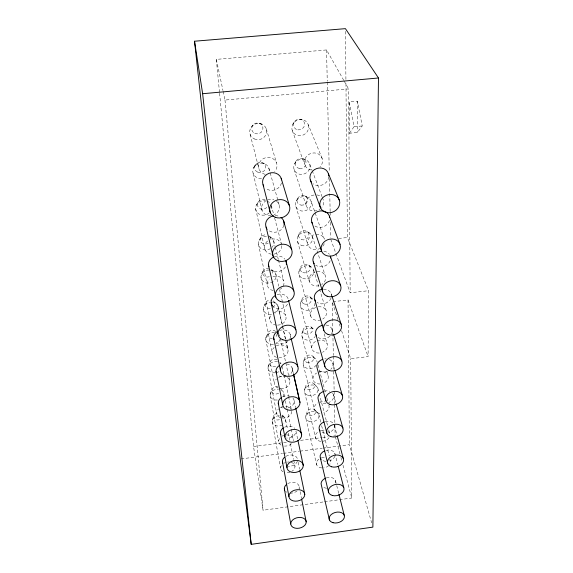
<?xml version="1.0" encoding="UTF-8"?>
<svg xmlns="http://www.w3.org/2000/svg" width="573" height="573" viewBox="0 0 573 573"><rect width="100%" height="100%" fill="white"/><g stroke="black" fill="none" stroke-linecap="round" stroke-linejoin="round"><path stroke-width="0.43" stroke-dasharray="2.87 2.15" d="M341.565 330.671L350.69 358.719L368.102 356.599L368.546 290.697L347.431 237.509L345.942 82.204M305.839 416.077L306.985 411.958M304.585 389.826L305.767 385.794M303.275 362.329L304.499 358.397M301.907 333.5L303.167 329.697M272.275 420.36L273.658 416.191M270.241 394.102L271.674 390.027M300.46 303.253L301.763 299.579M268.114 366.598L269.596 362.623M298.948 271.459L300.295 267.942M265.879 337.755L267.412 333.901M298.053 236.262L299.213 233.505M264.167 305.889L265.543 302.702M296.391 200.937L297.602 198.408M261.718 273.994L263.15 270.979M259.139 240.424L260.629 237.616M294.637 163.663L295.89 161.393M256.425 205.041L257.979 202.462M292.789 124.277L294.092 122.3M253.553 167.703L255.178 165.389M254.749 165.977L255.973 164.243M349.437 133.23L354.042 126.733L349.201 101.908L357.323 101.156L362.265 125.953L357.38 132.47L349.437 133.23L349.201 101.908M251.748 126.425L253.037 125.014M219.588 93.206L253.545 446.51L263.079 510.242L323.681 501.891M324.554 501.769L338.607 499.828M339.488 499.706L351.779 498.016L350.69 358.719M253.545 446.51L282.818 442.693M283.707 442.578L286.364 442.234M300.553 440.379L321.84 437.607M322.728 437.493L328.05 436.798M333.371 436.103L335.141 435.874L334.446 404.581M241.104 458.916L282.496 453.472M283.37 453.358L299.221 451.266M300.102 451.152L322.119 448.258M323 448.143L349.415 444.662L371.648 522.834M335.921 253.51L350.175 292.796L368.546 290.697M333.042 301.677L348.026 299.958L368.102 356.599M338.657 238.454L347.431 237.509M354.042 126.733L362.265 125.953M223.148 91.408L224.988 100.06L348.577 88.894L350.175 292.796M219.502 92.31L216.336 59.384L326.553 49.944L343.736 80.327M300.288 119.184L302.121 119.585M261.954 124.162L258.402 123.095M303.26 158.785L305.731 159.738M262.556 162.775L264.669 163.771M304.772 195.887L307.185 197.148M266.989 201.008L268.988 202.226A8.086 7.256 -13.4 0 1 270.363 203.608M307.3 231.685L310.222 233.526M268.758 235.79L271.373 237.673M308.632 265.055L311.49 267.118M309.893 296.778L312.693 299.042M273.636 271.301L271.072 269.195A5.107 4.362 -12.3 0 1 272.239 274.374M311.096 326.975L313.839 329.418A7.27 5.866 -15.1 0 0 303.267 331.015A7.27 5.866 -15.1 0 0 304.972 339.51A7.27 5.866 -15.1 0 0 315.243 336.43M277.06 304.413L273.271 300.947A4.985 4.147 -12 0 1 272.705 307.586M313.023 356.456L316.088 359.4M314.097 383.881L317.105 386.954M279.86 362.465L280.992 363.662A7.134 5.637 -11.7 0 0 279.789 362.623M315.129 410.089L318.072 413.269M280.039 388.107L282.818 391.223M284.566 417.538L281.837 414.315A4.541 3.431 -11.5 0 1 282.074 417.753M344.172 81.101L348.577 88.894M308.303 124.785A8.545 7.986 -29.2 0 1 298.361 135.6A8.545 7.986 -29.2 0 1 294.099 122.407A8.545 7.986 -29.2 0 1 308.303 124.785L322.169 158.499M309.721 164.036A8.287 7.571 -23.4 0 1 300.044 174.342A8.287 7.571 -23.4 0 1 295.919 161.887A8.287 7.571 -23.4 0 1 309.721 164.036L311.934 169.894M312.249 170.733L322.033 196.668M322.348 197.506L323.301 200.02A8.975 7.972 -21.8 0 1 321.74 207.455M292.237 130.501L304.714 164.666M330.764 239.306L335.62 252.679M311.067 201.187A8.058 7.177 -20.1 0 1 301.642 211.022A8.058 7.177 -20.1 0 1 297.638 199.246A8.058 7.177 -20.1 0 1 311.067 201.187L324.361 239.134A8.71 7.528 -19.3 0 0 315.873 234.35M294.099 169.551L306.354 205.958M312.342 236.405L325.364 276.057A8.459 7.112 -17.6 0 1 321.718 284.545M331.158 293.72L331.982 296.212M337.97 319.627L332.161 301.778L333.35 355.418M339.352 323.874L340.183 326.424M295.854 206.524L307.909 244.857M313.553 269.84L319.283 288.305M319.541 289.143L326.309 310.967A8.23 6.733 -16.5 0 1 322.757 319.025M331.975 329.231L333.271 333.407M266.244 128.739L276.558 162.976M297.523 241.57L309.37 281.579A8.459 7.112 -17.6 0 0 319.741 285.483M324.203 333.837L327.204 344.015M332.741 362.795L334.768 369.649M326.854 371.089L328.057 375.351A7.8 6.052 -15 0 1 322.85 383.487M333.472 394.568L335.885 403.134M299.113 274.839L310.752 316.303M268.837 168.068L279.058 204.568M317.994 364.951L325.858 394.002M327.011 398.278L327.942 401.694M334.388 425.538L336.91 434.835M300.617 306.462L312.063 349.179M335.377 436.733L339.997 453.995M340.921 457.447L342.074 461.766M342.998 465.219L351.779 498.016M271.28 205.284L273.758 214.689M274.66 218.105L281.407 243.754A8.745 7.607 -13.6 0 0 270.413 239.471M317.836 388.172L318.946 392.441M319.168 393.293L327.849 426.577M328.744 429.986L329.633 433.403M334.818 453.286L337.726 464.431M250.15 134.483L259.068 169.171M302.05 336.566L313.302 380.35M318.789 414.422L320.751 422.222M321.625 425.689L329.267 456.001M335.441 480.475L336.53 484.808M336.752 485.675L338.715 493.468M273.6 240.553L275.097 246.533M275.312 247.393L278.292 259.354M278.507 260.214L283.628 280.72M303.418 365.245L314.484 409.953M253.18 173.612L262.083 210.535M304.721 392.605L315.601 438.101M275.806 274.023L278.7 286.171M279.524 289.637L285.726 315.666M290.131 334.166L290.962 337.647M305.961 418.741L316.668 464.896M277.898 305.839L282.41 325.571M282.604 326.431L285.547 339.302M285.748 340.161L287.71 348.742M292.058 367.751L293.448 373.825M255.622 208.794L264.919 249.499M278.256 307.415L282.382 325.457M282.582 326.316L285.526 339.209M285.719 340.068L288.083 350.375M292.431 369.413L293.426 373.761M280.426 338.471L289.945 381.647M294.243 401.107L295.575 407.159M258.351 243.983L267.176 284.437M282.124 366.369L283.785 374.155M283.972 375.014L288.398 395.771M288.584 396.631L291.17 408.742M297.602 438.861L295.954 431.154A7.864 5.859 -12 0 1 286.543 438.066M216.336 59.384L222.961 90.541M260.944 277.382L269.725 319.297M283.921 393.801L284.638 397.254M285.354 400.706L286.966 408.477M287.145 409.344L291.084 428.332M291.263 429.198L293.412 439.555M298.125 462.275L299.557 469.215M263.408 309.119L272.139 352.288M285.641 420.002L287.589 429.635M288.298 433.138L289.709 440.143M290.418 443.645L293.598 459.41M293.777 460.284L295.016 466.415M299.127 486.785L301.427 498.173M265.75 339.316L274.424 383.566M267.985 368.088L276.601 413.255M270.112 395.528L278.664 441.475M272.146 421.721L280.627 468.334M224.988 100.06L263.079 510.242M326.553 49.944L327.247 81.208M327.269 82.104L329.274 172.315M329.418 178.568L330.148 211.616M330.17 212.511L330.227 215.19M330.392 222.331L330.728 237.516M333.371 356.313L334.424 403.693M345.455 31.329L345.934 81.309M348.026 299.958L349.415 444.662M357.323 101.156L357.38 132.47M276.336 345.863A8.051 6.439 -12.3 0 1 287.954 349.501A8.051 6.439 -12.3 0 1 279.158 357.81M276.515 357.366A8.051 6.439 -12.3 0 1 274.152 347.431M325.922 325.006A8.488 6.833 -16.4 0 1 331.588 333.995M329.976 336.143A8.488 6.833 -16.4 0 1 318.194 337.54M329.454 359.5A8.251 6.468 -15.6 0 1 330.793 369.349M327.212 371.469A8.251 6.468 -15.6 0 1 319.333 370.752M324.741 358.87A8.251 6.468 -15.6 0 1 326.166 358.798M286.65 363.891A8.294 6.525 -12.4 0 1 292.309 368.546A8.294 6.525 -12.4 0 1 289.25 375.172M286.744 376.44A8.294 6.525 -12.4 0 1 277.755 374.978M279.452 330.463A8.531 6.897 -12.7 0 1 288.269 331.681A8.531 6.897 -12.7 0 1 289.895 338.937M287.825 341.551A8.531 6.897 -12.7 0 1 276.444 342.496M331.036 298.139A8.738 7.234 -17.5 0 1 316.984 302.408M323.437 289.15A8.738 7.234 -17.5 0 1 331.495 295.582M287.546 304.27A8.774 7.306 -13 0 1 272.977 306.476M277.096 294.622A8.774 7.306 -13 0 1 288.498 300.488M285.383 266.932A9.039 7.757 -13.6 0 1 271.444 270.076M274.589 256.618A9.039 7.757 -13.6 0 1 284.931 259.168M330.177 260.772A9.003 7.671 -19 0 1 315.702 265.192M323.874 251.253A9.003 7.671 -19 0 1 329.368 254.305M329.482 220.412A9.29 8.137 -21.3 0 1 314.348 225.69M283.886 225.218A9.318 8.244 -14.6 0 1 276.573 232.029A9.318 8.244 -14.6 0 1 267.133 228.978M275.133 215.656A9.318 8.244 -14.6 0 1 279.037 216.343M328.766 176.67A9.598 8.645 -25 0 1 322.814 184.721A9.598 8.645 -25 0 1 312.901 183.697M281.465 182.93A9.612 8.774 -16.3 0 1 265.815 188.453M332.648 393.164A8.036 6.124 -15 0 1 328.73 402.583M326.051 403.292A8.036 6.124 -15 0 1 320.414 402.203M324.304 391.173A8.036 6.124 -15 0 1 329.683 391.244M292.989 398.142A8.072 6.181 -12.2 0 1 286.65 408.277M282.625 407.955A8.072 6.181 -12.2 0 1 280.906 407.188M282.503 396.896A8.072 6.181 -12.2 0 1 289.924 396.222M284.53 427.236A7.864 5.859 -12 0 1 294.744 428.346M334.159 424.693A7.821 5.816 -14.5 0 1 328.909 432.565M324.934 433.081A7.821 5.816 -14.5 0 1 321.446 432.021M325.235 421.535A7.821 5.816 -14.5 0 1 333.357 423.368M334.883 456.18A7.628 5.522 -14.2 0 1 329.69 460.807M325.822 461.322A7.628 5.522 -14.2 0 1 322.42 460.334M326.123 450.349A7.628 5.522 -14.2 0 1 335.105 454.704M297.408 461.15A7.664 5.565 -11.9 0 1 288.398 466.3M285.891 456.33A7.664 5.565 -11.9 0 1 293.491 455.32A7.664 5.565 -11.9 0 1 297.58 459.675M326.338 477.918A7.442 5.25 -13.9 0 1 333.472 478.333A7.442 5.25 -13.9 0 1 335.506 483.225M326.66 488.175A7.442 5.25 -13.9 0 1 323.344 487.258M287.732 483.669A7.478 5.293 -11.8 0 1 295.976 482.939A7.478 5.293 -11.8 0 1 298.956 488.189M297.186 490.817A7.478 5.293 -11.8 0 1 290.167 493.145M286.772 492.236A7.478 5.293 -11.8 0 1 285.526 491.297M265.213 174.407A9.283 8.574 -16.5 0 1 259.411 162.753A9.283 8.574 -16.5 0 1 272.848 158.599A9.283 8.574 -16.5 0 1 274.689 171.477M311.368 170.045A9.268 8.452 -26 0 1 305.044 158.728A9.268 8.452 -26 0 1 318.43 154.008A9.268 8.452 -26 0 1 320.049 166.979M291.134 462.318A7.277 5.25 -11.8 0 1 291.707 471.436M290.017 472.188A7.277 5.25 -11.8 0 1 286.307 472.682M282.998 471.758A7.277 5.25 -11.8 0 1 281.4 465.563M283.907 463.278A7.277 5.25 -11.8 0 1 285.619 462.511M287.474 462.082A7.277 5.25 -11.8 0 1 289.358 462.017M281.966 415.962A6.819 5.136 -11.5 0 1 283.914 423.877M282.575 424.865A6.819 5.136 -11.5 0 1 272.254 422.358A6.819 5.136 -11.5 0 1 280.297 415.647M329.611 459.152A7.241 5.214 -13.8 0 1 329.762 464.417M328.658 465.656A7.241 5.214 -13.8 0 1 323.688 467.855M321.84 467.926A7.241 5.214 -13.8 0 1 316.454 464.23A7.241 5.214 -13.8 0 1 319.777 458.515M321.482 457.755A7.241 5.214 -13.8 0 1 325.199 457.261M279.466 419.694A4.541 3.431 -11.5 0 1 273.572 417.094A4.541 3.431 -11.5 0 1 278.994 413.054M276.523 201.166A9.003 8.072 -14.6 0 1 274.102 214.789M271.101 215.584A9.003 8.072 -14.6 0 1 262.069 210.499A9.003 8.072 -14.6 0 1 265.607 200.98M267.72 199.941A9.003 8.072 -14.6 0 1 273.873 199.805M261.546 178.454A8.309 7.657 -14.6 0 1 252.722 170.933A8.309 7.657 -14.6 0 1 261.911 163.112A8.309 7.657 -14.6 0 1 269.095 172.029M321.231 208.02A8.975 7.972 -21.8 0 1 306.741 206.853A8.975 7.972 -21.8 0 1 314.548 194.87M316.862 194.913A8.975 7.972 -21.8 0 1 320.909 196.618M281.823 245.695A8.745 7.607 -13.6 0 1 273.665 254.197M271.416 254.183A8.745 7.607 -13.6 0 1 264.705 248.847A8.745 7.607 -13.6 0 1 267.741 240.889M271.473 205.886A8.086 7.256 -13.4 0 1 270.843 210.864M269.195 212.963A8.086 7.256 -13.4 0 1 255.916 210.284A8.086 7.256 -13.4 0 1 265.242 200.708M324.261 243.726A8.71 7.528 -19.3 0 1 322.348 246.698M320.615 248.088A8.71 7.528 -19.3 0 1 308.281 245.717A8.71 7.528 -19.3 0 1 313.646 234.851M266.796 207.433A5.379 4.835 -13.4 0 1 259.247 208.2A5.379 4.835 -13.4 0 1 258.767 201.352A5.379 4.835 -13.4 0 1 266.323 200.6M272.956 276.752A8.502 7.184 -13 0 1 282.002 278.342A8.502 7.184 -13 0 1 283.119 286.264M281.873 287.897A8.502 7.184 -13 0 1 280.211 289.222M273.192 290.547A8.502 7.184 -13 0 1 269.289 279.058M270.27 237.007A7.879 6.876 -12.7 0 1 272.025 247.4M270.492 248.653A7.879 6.876 -12.7 0 1 258.48 244.821A7.879 6.876 -12.7 0 1 267.734 236.248M317.12 271.595A8.459 7.112 -17.6 0 1 325.349 276.028M309.356 281.544A8.459 7.112 -17.6 0 1 314.957 272.082M269.654 236.656A5.236 4.591 -12.7 0 1 270.413 240.08M268.185 243.117A5.236 4.591 -12.7 0 1 260.192 240.56A5.236 4.591 -12.7 0 1 266.338 234.844M274.03 312.55A8.266 6.797 -12.6 0 1 285.977 316.468A8.266 6.797 -12.6 0 1 276.952 325.178M276.25 325.127A8.266 6.797 -12.6 0 1 271.788 314.183M270.743 270.076A7.678 6.532 -12.3 0 1 273.958 280.834A7.678 6.532 -12.3 0 1 261.252 278.822A7.678 6.532 -12.3 0 1 270.091 269.976M318.294 306.799A8.23 6.733 -16.5 0 1 326.302 310.938M320.83 319.92A8.23 6.733 -16.5 0 1 310.738 316.267A8.23 6.733 -16.5 0 1 316.196 307.278M269.317 276.73A5.107 4.362 -12.3 0 1 262.635 273.221A5.107 4.362 -12.3 0 1 268.716 268.307M286.321 434.9A7.456 5.515 -11.8 0 1 293.247 441.017M291.492 443.731A7.456 5.515 -11.8 0 1 284.495 446.073M281.099 445.085A7.456 5.515 -11.8 0 1 279.452 438.574M282.016 436.189A7.456 5.515 -11.8 0 1 283.771 435.401M281.644 390.234A6.969 5.379 -11.6 0 1 283.177 396.602M277.411 400.018A6.969 5.379 -11.6 0 1 270.119 394.79A6.969 5.379 -11.6 0 1 278.442 389.217M329.017 437.686A7.413 5.472 -14.2 0 1 322.8 441.253M320.909 441.31A7.413 5.472 -14.2 0 1 315.379 437.4A7.413 5.472 -14.2 0 1 318.781 431.419M321.152 430.452A7.413 5.472 -14.2 0 1 324.332 430.144M327.67 431.161A7.413 5.472 -14.2 0 1 329.919 434.8M278.7 393.221A4.641 3.596 -11.6 0 1 272.827 393.135A4.641 3.596 -11.6 0 1 272.497 388.515A4.641 3.596 -11.6 0 1 278.263 386.997M291.721 411.335A7.642 5.802 -11.9 0 1 282.589 418.125M280.734 417.781A7.642 5.802 -11.9 0 1 278.521 408.85M280.605 407.41A7.642 5.802 -11.9 0 1 283.778 406.45M285.762 406.407A7.642 5.802 -11.9 0 1 291.378 409.86M278.929 371.662A7.134 5.637 -11.7 0 1 277.268 372.429M275.463 372.844A7.134 5.637 -11.7 0 1 268.121 366.57A7.134 5.637 -11.7 0 1 278.256 361.892M328.866 405.111A7.607 5.751 -14.5 0 1 323.788 412.868M319.927 413.362A7.607 5.751 -14.5 0 1 314.255 409.215A7.607 5.751 -14.5 0 1 317.736 402.955M319.526 402.139A7.607 5.751 -14.5 0 1 325.263 402.002M316.296 365.037A7.098 5.594 -14.5 0 1 304.879 367.2A7.098 5.594 -14.5 0 1 307.529 357.924A7.098 5.594 -14.5 0 1 317.134 362.115M275.692 366.527A4.749 3.767 -11.7 0 1 270.062 365.144A4.749 3.767 -11.7 0 1 271.301 360.274A4.749 3.767 -11.7 0 1 277.361 359.973M287.41 377.586A7.843 6.102 -12.1 0 1 289.107 384.805A7.843 6.102 -12.1 0 1 280.584 388.73M278.091 388.143A7.843 6.102 -12.1 0 1 276.394 378.939M278.528 377.442A7.843 6.102 -12.1 0 1 283.821 376.418M280.09 339.166A7.306 5.909 -11.8 0 1 275.864 343.707M273.421 344.352A7.306 5.909 -11.8 0 1 265.757 338.507A7.306 5.909 -11.8 0 1 274.474 332.498M279.072 334.754A7.306 5.909 -11.8 0 1 279.889 336.1M318.473 372.164A7.8 6.052 -15 0 1 328.043 375.322M320.214 383.996A7.8 6.052 -15 0 1 313.202 380.085A7.8 6.052 -15 0 1 316.633 373.009M276.967 333.808A4.863 3.947 -11.8 0 1 274.796 337.504M272.433 338.314A4.863 3.947 -11.8 0 1 267.448 335.606A4.863 3.947 -11.8 0 1 270.241 330.843A4.863 3.947 -11.8 0 1 276.186 331.903M272.34 302.014A7.485 6.21 -12 0 1 278.134 306.591A7.485 6.21 -12 0 1 274.918 313.202M271.28 314.448A7.485 6.21 -12 0 1 263.437 309.363A7.485 6.21 -12 0 1 269.747 302.121M317.363 340.584A8.008 6.382 -15.6 0 1 327.09 343.728A8.008 6.382 -15.6 0 1 322.513 352.295M319.161 353.061A8.008 6.382 -15.6 0 1 311.819 348.348A8.008 6.382 -15.6 0 1 316.711 340.835M315.014 303.196A7.456 6.16 -15.8 0 1 305.345 310.129A7.456 6.16 -15.8 0 1 301.864 300.646A7.456 6.16 -15.8 0 1 313.911 300.202M270.277 308.424A4.985 4.147 -12 0 1 265.041 304.292A4.985 4.147 -12 0 1 270.979 300.123M254.398 138.96A8.545 8.101 -17.2 0 0 266.674 130.809A8.545 8.101 -17.2 0 0 253.474 124.928A8.545 8.101 -17.2 0 0 254.398 138.96M297.81 129.856A5.68 5.322 -29.6 0 0 304.399 122.636A5.68 5.322 -29.6 0 0 294.959 121.068A5.68 5.322 -29.6 0 0 297.81 129.856M254.806 133.373A5.68 5.393 -17.3 0 0 262.957 127.937A5.68 5.393 -17.3 0 0 254.168 124.026A5.68 5.393 -17.3 0 0 254.806 133.373M309.176 421.434A6.783 5.1 -13.8 0 0 319.061 415.726A6.783 5.1 -13.8 0 0 308.854 412.524A6.783 5.1 -13.8 0 0 309.176 421.434M309.219 415.54A4.512 3.409 -13.8 0 0 315.787 411.729A4.512 3.409 -13.8 0 0 308.99 409.588A4.512 3.409 -13.8 0 0 309.219 415.54M299.5 168.519A5.515 5.05 -23.6 0 0 305.918 161.643A5.515 5.05 -23.6 0 0 296.735 160.225A5.515 5.05 -23.6 0 0 299.5 168.519M257.678 172.144A5.522 5.107 -14.6 0 0 265.607 166.936A5.522 5.107 -14.6 0 0 257.076 163.298A5.522 5.107 -14.6 0 0 257.678 172.144M301.104 205.141A5.358 4.785 -20.2 0 0 307.35 198.58A5.358 4.785 -20.2 0 0 298.418 197.291A5.358 4.785 -20.2 0 0 301.104 205.141M301.262 245.308A7.843 6.812 -18.1 0 0 312.672 238.16A7.843 6.812 -18.1 0 0 300.832 233.397A7.843 6.812 -18.1 0 0 301.262 245.308M301.362 239.543A5.221 4.548 -18.1 0 0 308.933 234.772A5.221 4.548 -18.1 0 0 301.054 231.607A5.221 4.548 -18.1 0 0 301.362 239.543M302.745 278.371A7.642 6.475 -16.7 0 0 313.868 271.502A7.642 6.475 -16.7 0 0 302.343 267.054A7.642 6.475 -16.7 0 0 302.745 278.371M302.831 272.562A5.085 4.319 -16.8 0 0 310.222 267.978A5.085 4.319 -16.8 0 0 302.544 265.013A5.085 4.319 -16.8 0 0 302.831 272.562M308.009 395.442A6.94 5.336 -14.1 0 0 318.115 389.54A6.94 5.336 -14.1 0 0 307.672 386.116A6.94 5.336 -14.1 0 0 308.009 395.442M308.059 389.554A4.62 3.567 -14.1 0 0 314.778 385.608A4.62 3.567 -14.1 0 0 307.816 383.33A4.62 3.567 -14.1 0 0 308.059 389.554M306.841 362.358A4.727 3.739 -14.5 0 0 313.718 358.261A4.727 3.739 -14.5 0 0 306.591 355.833A4.727 3.739 -14.5 0 0 306.841 362.358M305.574 333.858A4.842 3.918 -15.1 0 0 312.607 329.611A4.842 3.918 -15.1 0 0 305.309 327.018A4.842 3.918 -15.1 0 0 305.574 333.858M304.234 303.962A4.956 4.111 -15.8 0 0 311.447 299.55A4.956 4.111 -15.8 0 0 303.955 296.778A4.956 4.111 -15.8 0 0 304.234 303.962"/><path stroke-width="0.86" d="M378.481 77.992L372.873 527.131L251.203 544.35L240.223 459.03L194.519 41.227L345.426 28.65L378.481 77.992L202.641 93.714L194.519 41.227M328.408 173.662L339.374 200.306A10.178 8.975 -23.7 0 1 327.305 212.676A10.178 8.975 -23.7 0 1 322.599 197.835A10.178 8.975 -23.7 0 1 339.374 200.306M329.382 216.143L340.047 244.399A9.827 8.416 -20.6 0 1 328.365 256.081A9.827 8.416 -20.6 0 1 323.824 242.229A9.827 8.416 -20.6 0 1 340.047 244.399M310.322 180.029L320.185 207.025M340.677 285.712L330.299 256.088A9.003 7.671 -19 0 1 330.65 258.065M311.855 222.267L321.482 250.845M331.982 296.212L341.264 324.497M313.288 261.983L322.692 291.901M333.529 334.245L341.823 360.976M281.207 178.382L289.365 205.463M314.641 299.407L323.831 330.456M335.019 370.509L342.353 395.363M336.129 403.994L342.89 427.981M315.924 334.718L324.905 366.72M283.642 220.942L291.678 249.635M337.139 435.681L343.313 458.507M325.915 400.899L317.127 368.095A8.251 6.468 -15.6 0 1 322.628 359.357M293.849 291.005L285.934 260.951A9.039 7.757 -13.6 0 1 286.299 264.289M338.17 466.143L343.757 487.566M263.079 184.778L270.127 212.218M326.918 433.331L318.273 399.696A8.036 6.124 -15 0 1 323.63 391.38M338.937 494.334L344.18 515.127M288.527 300.359L295.883 329.833M319.354 429.657L327.777 463.679M266.073 227.094L273.07 256.11M320.386 458.106L328.63 492.572M291.163 338.514L297.795 366.34M329.439 519.976L321.367 485.145A7.442 5.25 -13.9 0 1 325.736 478.14M293.641 374.699L299.6 400.735M268.443 264.898L275.821 297.222M293.627 374.627L299.98 402.432A8.724 6.661 -12.5 0 1 287.338 409.802A8.724 6.661 -12.5 0 1 286.729 398.214A8.724 6.661 -12.5 0 1 299.98 402.432M295.761 408.019L301.67 434.8A8.48 6.296 -12.3 0 1 289.372 441.855A8.48 6.296 -12.3 0 1 288.799 430.903A8.48 6.296 -12.3 0 1 301.67 434.8M271.108 302.472L277.962 333.901M297.967 440.573L303.267 465.398A8.251 5.952 -12.2 0 1 291.299 472.159A8.251 5.952 -12.2 0 1 290.762 461.795A8.251 5.952 -12.2 0 1 303.267 465.398M273.629 337.92L280.412 370.308M299.923 470.949L304.772 494.363A8.029 5.637 -12.1 0 1 293.125 500.852A8.029 5.637 -12.1 0 1 292.61 491.04A8.029 5.637 -12.1 0 1 304.772 494.363M276.007 371.419L282.718 404.61M301.606 499.047L306.204 521.831A7.829 5.35 -12 0 1 294.851 528.07A7.829 5.35 -12 0 1 294.372 518.751A7.829 5.35 -12 0 1 306.204 521.831M278.263 403.12L284.896 436.977M280.398 433.167L286.958 467.568M282.425 461.688L288.907 496.533M284.344 488.79L290.747 523.994M202.641 93.714L251.203 544.35M316.461 335.785A8.488 6.833 -16.4 0 1 323.007 325.135M276.408 373.073A8.294 6.525 -12.4 0 1 279.739 365.223M274.044 339.674A8.531 6.897 -12.7 0 1 277.454 331.402M272.533 305.989A8.774 7.306 -13 0 1 275.033 295.596M315.565 301.061A8.738 7.234 -17.5 0 1 315.315 293.727A8.738 7.234 -17.5 0 1 322.678 289.207M314.24 263.752A9.003 7.671 -19 0 1 313.975 255.973A9.003 7.671 -19 0 1 321.56 251.232M268.887 266.868A9.039 7.757 -13.6 0 1 273.858 256.905M281.035 217.468A9.318 8.244 -14.6 0 1 284.022 224.494M266.717 228.383A9.318 8.244 -14.6 0 1 273.514 215.828M324.991 211.552A9.29 8.137 -21.3 0 1 329.69 217.532M312.45 223.556A9.29 8.137 -21.3 0 1 313.961 214.016A9.29 8.137 -21.3 0 1 324.275 211.294M263.745 186.161A9.612 8.774 -16.3 0 1 269.109 173.282A9.612 8.774 -16.3 0 1 281.579 179.865M311.34 182.042A9.598 8.645 -25 0 1 316.661 168.562A9.598 8.645 -25 0 1 328.78 175.904M278.65 404.688A8.072 6.181 -12.2 0 1 281.329 397.59M280.77 434.649A7.864 5.859 -12 0 1 283.391 427.902M320.178 430.968A7.821 5.816 -14.5 0 1 323.946 421.964M321.181 459.345A7.628 5.522 -14.2 0 1 324.862 450.765M282.783 463.091A7.664 5.565 -11.9 0 1 284.373 457.433M284.695 490.123A7.478 5.293 -11.8 0 1 286.256 484.729M275.083 217.196A10.199 9.111 -16.1 0 0 289.831 207.798A10.199 9.111 -16.1 0 0 274.259 201.352A10.199 9.111 -16.1 0 0 275.083 217.196M277.855 260.736A9.863 8.523 -14.6 0 0 292.13 251.812A9.863 8.523 -14.6 0 0 277.081 245.91A9.863 8.523 -14.6 0 0 277.855 260.736M327.097 296.205A9.512 7.9 -18.6 0 0 341.028 287.746A9.512 7.9 -18.6 0 0 326.882 282.324A9.512 7.9 -18.6 0 0 327.097 296.205M280.448 301.527A9.548 7.993 -13.7 0 0 294.278 293.047A9.548 7.993 -13.7 0 0 279.724 287.625A9.548 7.993 -13.7 0 0 280.448 301.527M328.1 334.467A9.211 7.428 -17.3 0 0 341.608 326.409A9.211 7.428 -17.3 0 0 327.899 321.417A9.211 7.428 -17.3 0 0 328.1 334.467M282.883 339.825A9.261 7.513 -13.2 0 0 296.298 331.746A9.261 7.513 -13.2 0 0 282.203 326.768A9.261 7.513 -13.2 0 0 282.883 339.825M329.045 370.466A8.939 6.998 -16.3 0 0 342.153 362.781A8.939 6.998 -16.3 0 0 328.859 358.182A8.939 6.998 -16.3 0 0 329.045 370.466M285.175 375.852A8.982 7.069 -12.8 0 0 298.196 368.145A8.982 7.069 -12.8 0 0 284.537 363.561A8.982 7.069 -12.8 0 0 285.175 375.852M329.933 404.409A8.681 6.604 -15.5 0 0 342.668 397.053A8.681 6.604 -15.5 0 0 329.762 392.82A8.681 6.604 -15.5 0 0 329.933 404.409M330.822 436.619A8.437 6.239 -15 0 0 343.198 429.578A8.437 6.239 -15 0 0 330.657 425.667A8.437 6.239 -15 0 0 330.822 436.619M331.574 466.766A8.208 5.902 -14.5 0 0 343.614 460.019A8.208 5.902 -14.5 0 0 331.416 456.402A8.208 5.902 -14.5 0 0 331.574 466.766M332.326 495.473A7.986 5.594 -14.2 0 0 344.051 488.998A7.986 5.594 -14.2 0 0 332.175 485.653A7.986 5.594 -14.2 0 0 332.326 495.473M333.042 522.705A7.786 5.307 -13.9 0 0 344.459 516.481A7.786 5.307 -13.9 0 0 332.899 513.387A7.786 5.307 -13.9 0 0 333.042 522.705"/></g></svg>
